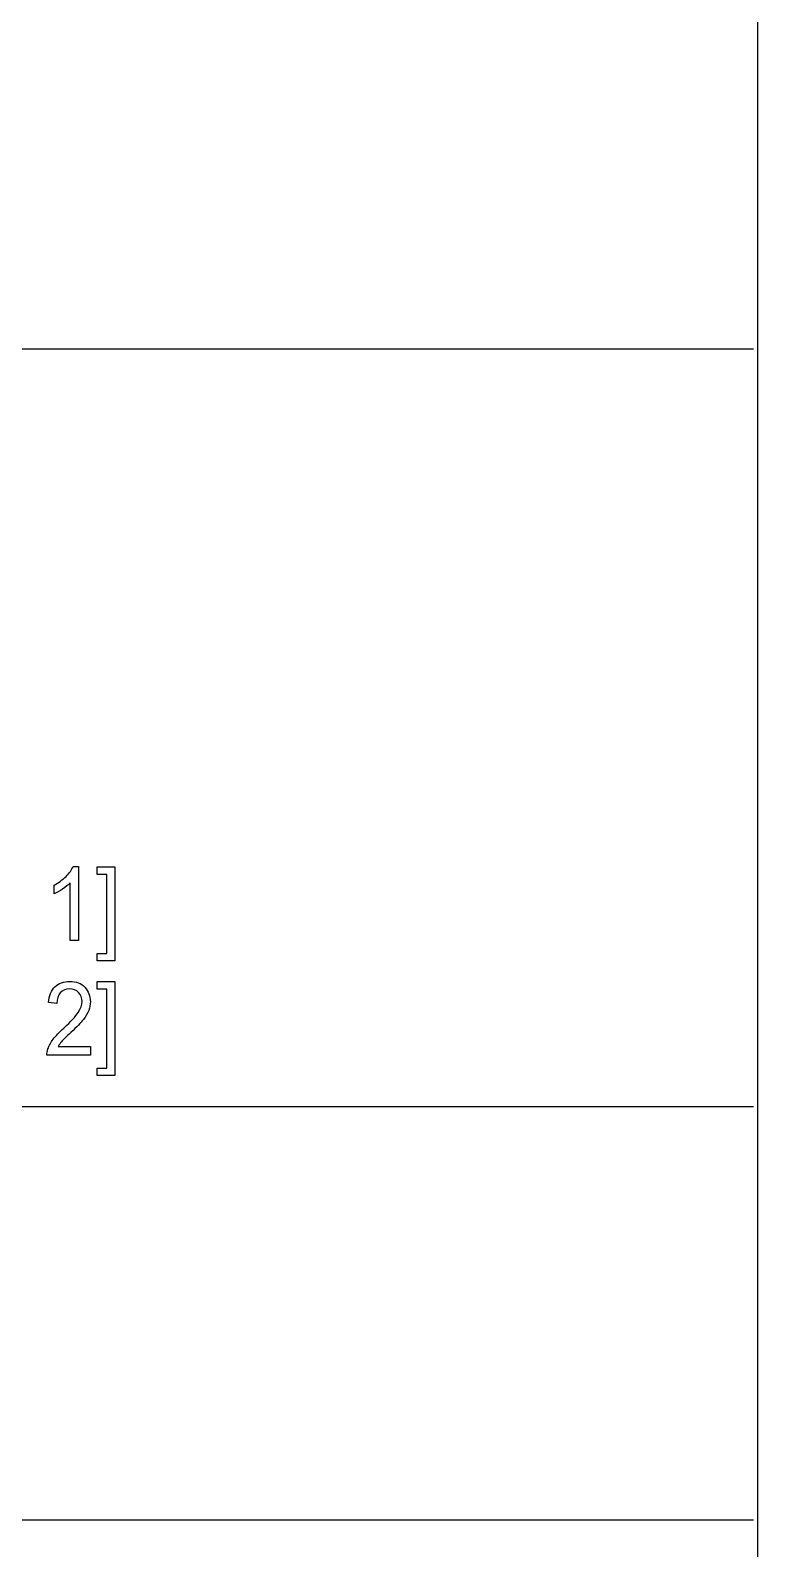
# Model space of a CAD drawing. Header units: millimetres. Extents: x 6 to 426, y 5 to 274.
# Drawn here: x 394.6 to 426.3, y 141.6 to 207.8 of the extents above; entities that cross this region are included whole.
import ezdxf

# ---------------------------------------------------------------- set-up
doc = ezdxf.new("R2010")
doc.units = ezdxf.units.MM
doc.layers.get('0').update_dxf_attribs({"linetype": 'CONTINUOUS'})

msp = doc.modelspace()

# ---------------------------------------------------------------- linework, layer by layer
at = {"color": 7}
for points in [[(426.299998, 270.899996), (426.299998, 8.499976)], [(352.3, 193.89999), (426.11324, 193.89999)], [(396.481947, 171.356285), (396.70873, 171.356285), (396.70873, 168.139133)], [(396.70873, 168.139133), (396.356831, 168.139133), (396.356831, 170.645977)], [(395.653035, 170.171708), (395.653035, 170.551996)], [(395.766438, 165.388079), (395.404771, 165.429606)], [(397.232665, 163.517235), (397.232665, 163.139133), (395.338289, 163.139133)], [(395.827039, 163.517235), (397.232665, 163.517235)], [(352.3, 160.89999), (426.11324, 160.89999)], [(352.3, 142.89999), (426.11324, 142.89999)]]:
    msp.add_lwpolyline(points, dxfattribs=at)
for points in [[(398.296161, 167.249605), (397.520026, 167.249605), (397.520026, 167.575256), (397.944263, 167.575256), (397.944263, 171.017524), (397.520026, 171.017524), (397.520026, 171.343173), (398.296161, 171.343173)], [(398.296161, 162.249605), (397.520026, 162.249605), (397.520026, 162.575256), (397.944263, 162.575256), (397.944263, 166.017524), (397.520026, 166.017524), (397.520026, 166.343173), (398.296161, 166.343173)]]:
    msp.add_lwpolyline(points, close=True, dxfattribs=at)
for points in [[(396.169146, 170.927914), (396.31643, 171.075075), (396.420697, 171.217866), (396.481947, 171.356285)], [(395.653035, 170.551996), (395.84984, 170.655447), (396.021878, 170.780753), (396.169146, 170.927914)], [(396.356831, 170.645977), (396.272109, 170.55564), (396.160674, 170.465303), (396.022526, 170.374966)], [(396.022526, 170.374966), (395.885689, 170.284629), (395.762526, 170.216876), (395.653035, 170.171708)], [(395.404771, 165.429606), (395.429524, 165.731214), (395.522711, 165.960699), (395.684331, 166.11806)], [(395.684331, 166.11806), (395.845936, 166.276877), (396.062935, 166.356285), (396.335327, 166.356285)], [(396.327503, 166.030637), (396.158074, 166.030637), (396.022533, 165.973812), (395.920882, 165.860161)], [(396.716554, 165.868906), (396.617495, 165.976726), (396.487811, 166.030637), (396.327503, 166.030637)], [(396.335327, 166.356285), (396.610327, 166.356285), (396.827981, 166.271048), (396.98829, 166.100574)], [(396.98829, 166.100574), (397.148599, 165.930101), (397.228753, 165.71883), (397.228753, 165.46676)], [(395.920882, 165.860161), (395.819215, 165.746513), (395.767734, 165.589152), (395.766438, 165.388079)], [(396.70285, 165.001235), (396.812341, 165.168796), (396.867086, 165.326885), (396.867086, 165.475502)], [(396.867086, 165.475502), (396.867086, 165.631407), (396.816909, 165.762541), (396.716554, 165.868906)], [(397.228753, 165.46676), (397.228753, 165.33854), (397.205289, 165.212506), (397.15836, 165.088658)], [(396.071415, 164.32371), (396.382896, 164.609291), (396.593375, 164.835133), (396.70285, 165.001235)], [(396.923776, 164.697441), (396.815597, 164.560479), (396.635088, 164.372521), (396.382248, 164.133565)], [(397.15836, 165.088658), (397.111446, 164.964808), (397.033251, 164.834403), (396.923776, 164.697441)], [(395.610025, 163.838512), (395.716908, 163.97839), (395.870705, 164.140122), (396.071415, 164.32371)], [(396.382248, 164.133565), (396.171106, 163.935407), (396.035558, 163.80063), (395.975604, 163.729235)], [(395.338289, 163.139133), (395.335666, 163.23384), (395.349354, 163.324905), (395.379354, 163.412328)], [(395.379354, 163.412328), (395.427579, 163.556575), (395.50447, 163.698637), (395.610025, 163.838512)], [(395.975604, 163.729235), (395.915651, 163.659297), (395.866129, 163.58863), (395.827039, 163.517235)]]:
    msp.add_open_spline(points, degree=3, dxfattribs=at)

doc.saveas('drawing.dxf')
